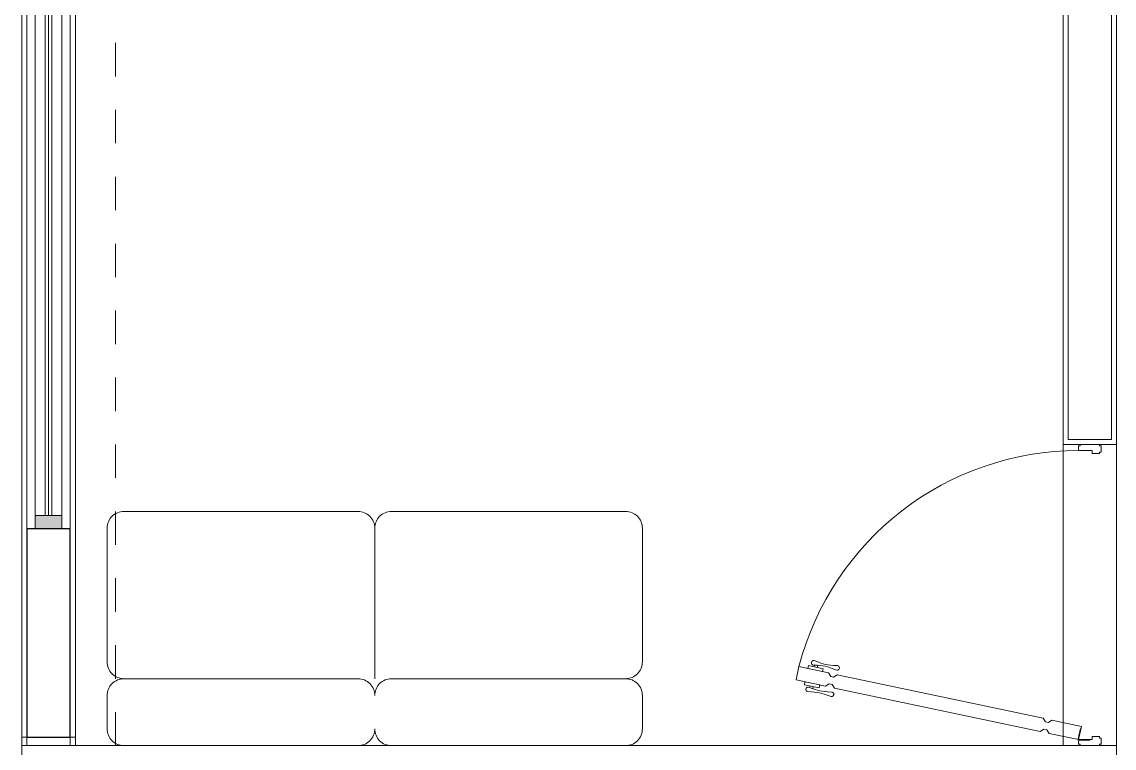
# Model space of a CAD drawing. Header units: metres. Extents: x 349703 to 349913, y 9282546 to 9282694.
# Drawn here: x 349749.092 to 349752.357, y 9282616.828 to 9282618.998 of the extents above; entities that cross this region are included whole.
import ezdxf

# ---------------------------------------------------------------- set-up
doc = ezdxf.new("R2010")
doc.units = ezdxf.units.M
doc.header["$LTSCALE"] = 0.25
doc.linetypes.add('01 nivel$0$HIDDEN2', pattern=[0.1875, 0.125, -0.0625])
doc.layers.add('0_VANOS', color=30, linetype='Continuous', lineweight=9)
doc.layers.add('ARQ-FONDO', color=253, linetype='CONTINUOUS', lineweight=9)

# ---------------------------------------------------------------- blocks, each defined once
blk = doc.blocks.new('A$C3D6C68F4')
at = {"layer": 'ARQ-FONDO'}
for p, q in [((0.7879, 0.9839), (0.7977, 0.9859)), ((0.7983, 0.935), (0.7879, 0.9839)), ((0.7977, 0.9859), (0.8081, 0.937)), ((0.7383, 0.9529), (0.7327, 0.9517)), ((0.7439, 0.9745), (0.7341, 0.9724)), ((0.7341, 0.9724), (0.7446, 0.9235)), ((0.7543, 0.9256), (0.7439, 0.9745)), ((0.8019, 0.9664), (0.8075, 0.9676)), ((0.804, 0.9566), (0.8109, 0.9581)), ((0.7404, 0.9431), (0.7335, 0.9416)), ((0.7446, 0.9235), (0.7543, 0.9256)), ((0.8081, 0.937), (0.7983, 0.935))]:
    blk.add_line(p, q, dxfattribs=at)
for points in [[(0.9593, 0.1728), (0.9475, 0.1806), (0.9454, 0.1903), (0.9531, 0.2022), (0.8086, 0.886), (0.7968, 0.8938), (0.7947, 0.9035), (0.8024, 0.9154), (0.7817, 1.0132), (0.7377, 1.0039), (0.7584, 0.9061), (0.7702, 0.8984), (0.7723, 0.8886), (0.7646, 0.8767), (0.9091, 0.1929), (0.9209, 0.1852), (0.923, 0.1754), (0.9153, 0.1635), (0.936, 0.0657), (0.98, 0.075)], [(0.005, 0), (0.025, 0), (0.025, 0.005), (0.03, 0.005), (0.03, 0.03), (0.02, 0.03), (0.02, 0.075), (0.005, 0.075), (0.005, 0.07), (0, 0.07), (0, 0.005), (0.005, 0.005)], [(0.995, 0), (0.975, 0), (0.975, 0.005), (0.97, 0.005), (0.97, 0.03), (0.98, 0.03), (0.98, 0.075), (0.995, 0.075), (0.995, 0.07), (1, 0.07), (1, 0.005), (0.995, 0.005)]]:
    blk.add_lwpolyline(points, close=True, dxfattribs=at)
for points in [[(0.7177, 0.9536), (0.7222, 0.9411), (0.7257, 0.9312), (0.7282, 0.923), (0.7301, 0.9156), (0.7314, 0.908), (0.7324, 0.8994), (0.7334, 0.8888), (0.7344, 0.8753)], [(0.7324, 0.9567), (0.7333, 0.9435), (0.7342, 0.933), (0.7352, 0.9245), (0.7366, 0.917), (0.7384, 0.9095), (0.741, 0.9012), (0.7444, 0.8912), (0.749, 0.8784)], [(0.8057, 0.9723), (0.8103, 0.9598), (0.8137, 0.9499), (0.8162, 0.9418), (0.8181, 0.9343), (0.8194, 0.9268), (0.8205, 0.9182), (0.8214, 0.9075), (0.8224, 0.894)], [(0.8204, 0.9754), (0.8214, 0.9622), (0.8222, 0.9518), (0.8232, 0.9432), (0.8246, 0.9357), (0.8264, 0.9283), (0.829, 0.92), (0.8325, 0.9099), (0.8371, 0.8972)], [(0.978, 0.0752), (0.9778, 0.0762), (0.9435, 0.069), (0.9437, 0.068), (0.978, 0.0752)], [(0.9807, 0.0731), (0.9817, 0.0731), (0.9817, 0.0381), (0.9807, 0.0381), (0.9807, 0.0731)]]:
    blk.add_lwpolyline(points, dxfattribs=at)
at = {"layer": 'ARQ-FONDO', "ltscale": 0.3}
blk.add_arc((0.98, 0.075), 0.96, 104.6187, 180, dxfattribs=at)
at = {"layer": 'ARQ-FONDO', "extrusion": (0, 0, -1)}
for centre, start_param, end_param in [((0.8131, 0.9739), 3.44991, 6.591502), ((0.725, 0.9551), 3.44991, 6.591502), ((0.7417, 0.8769), 0.308317, 3.44991), ((0.8297, 0.8956), 0.308317, 3.44991)]:
    blk.add_ellipse(centre, major_axis=(0.00652, 0.00371), ratio=1, start_param=start_param, end_param=end_param, dxfattribs=at)
blk = doc.blocks.new('5RH56')
at = {"layer": 'ARQ-FONDO', "lineweight": 0}
for p, q in [((34.0183, 25.124), (34.0183, 25.4925)), ((33.3683, 24.274), (33.4683, 24.274))]:
    blk.add_line(p, q, dxfattribs=at)
for points in [[(33.5183, 24.674), (33.5183, 25.024, 0.414214), (33.4683, 25.074, 0.414214), (33.5183, 25.124), (33.5183, 25.824, 0.414214), (33.4683, 25.874), (33.3683, 25.874, 0.414214), (33.3183, 25.824), (33.3183, 25.124, 0.414214), (33.3683, 25.074, 0.414214), (33.3183, 25.024), (33.3183, 24.674)], [(34.0183, 25.4925), (34.0183, 25.824, 0.414214), (33.9683, 25.874), (33.5683, 25.874, 0.414214), (33.5183, 25.824)], [(33.9683, 25.074, 0.414214), (34.0183, 25.124)], [(33.5183, 25.074), (33.9683, 25.074, -0.414214), (34.0183, 25.024), (34.0183, 24.674, -0.414214)], [(33.3683, 24.274, -0.414214), (33.3183, 24.324), (33.3183, 24.674)], [(33.5183, 24.674), (33.5183, 24.324, -0.414214), (33.4683, 24.274)], [(34.0183, 24.674), (34.0183, 24.324, -0.414214), (33.9683, 24.274), (33.5683, 24.274, -0.414214), (33.5183, 24.324)]]:
    blk.add_lwpolyline(points, format="xyb", dxfattribs=at)
blk = doc.blocks.new('GRG')
at = {"layer": 'ARQ-FONDO'}
blk.add_lwpolyline([(347332.5464, 9281726.2274), (347332.5214, 9281726.2274), (347332.5214, 9281726.0674), (347332.5464, 9281726.0674)], close=True, dxfattribs=at)
blk = doc.blocks.new('*U885')
at = {"linetype": 'Continuous', "lineweight": 0, "true_color": 0xbebebe}
for points in [[(3037.2524, 1360.5431), (3037.2124, 1360.5431), (3037.2124, 1360.4631), (3037.2524, 1360.4631)], [(3040.1974, 1360.5431), (3040.1574, 1360.5431), (3040.1574, 1360.4631), (3040.1974, 1360.4631)]]:
    blk.add_hatch(color=9, dxfattribs=at).paths.add_polyline_path(points)
at = {"true_color": 0xffffff}
h = blk.add_hatch(color=7, dxfattribs=at)
h.dxf.hatch_style = 1
h.paths.add_polyline_path([(3040.1574, 1360.4631), (3040.1574, 1360.5431), (3039.3241, 1360.5431), (3039.3241, 1360.4631)])
at = {"layer": '0_VANOS', "linetype": 'Continuous'}
for p, q in [((3037.2524, 1360.5131), (3040.1574, 1360.5131)), ((3037.2524, 1360.5031), (3040.1574, 1360.5031)), ((3037.2524, 1360.4931), (3040.1574, 1360.4931))]:
    blk.add_line(p, q, dxfattribs=at)
for points in [[(3037.2124, 1360.5431), (3037.2124, 1360.4631), (3037.2524, 1360.4631), (3037.2524, 1360.5431)], [(3037.2524, 1360.5431), (3040.1574, 1360.5431), (3040.1574, 1360.4631), (3037.2524, 1360.4631)], [(3040.1574, 1360.5431), (3040.1574, 1360.4631), (3040.1974, 1360.4631), (3040.1974, 1360.5431)]]:
    blk.add_lwpolyline(points, close=True, dxfattribs=at)
blk = doc.blocks.new('administracion')
at = {"layer": 'ARQ-FONDO', "lineweight": -2}
for p, q in [((350145.7908, 9282383.2393), (350145.7908, 9282392.3693)), ((350145.9508, 9282387.5193), (350145.9508, 9282391.8393)), ((350145.8058, 9282387.5193), (350145.8058, 9282391.1518)), ((350145.9358, 9282387.5193), (350145.9358, 9282391.1518))]:
    blk.add_line(p, q, dxfattribs=at)
at = {"layer": 'ARQ-FONDO', "linetype": '01 nivel$0$HIDDEN2', "lineweight": 5}
blk.add_line((350146.0708, 9282387.5193), (350146.0708, 9282391.8393), dxfattribs=at)
at = {"layer": 'ARQ-FONDO', "lineweight": -2}
for points in [[(350145.7908, 9282392.3693), (350149.0639, 9282392.3693), (350149.0639, 9282388.4193), (350148.9039, 9282388.4193), (350148.9039, 9282392.2093), (350146.3208, 9282392.2093)], [(350146.3458, 9282392.2243), (350148.9189, 9282392.2243), (350148.9189, 9282388.4343), (350149.0489, 9282388.4343), (350149.0489, 9282392.3543), (350146.3458, 9282392.3543)], [(350145.9508, 9282387.5193), (350149.0639, 9282387.5193), (350149.0639, 9282387.3293), (350146.0708, 9282387.3293), (350146.0708, 9282386.9893), (350145.9508, 9282386.9893)]]:
    blk.add_lwpolyline(points, dxfattribs=at)
at = {"layer": 'ARQ-FONDO', "lineweight": 5}
blk.add_lwpolyline([(350149.0639, 9282388.4193), (350149.0639, 9282387.5193), (350148.9039, 9282387.5193), (350148.9039, 9282388.4193)], close=True, dxfattribs=at)
at = {"layer": 'ARQ-FONDO', "lineweight": 30}
blk.add_lwpolyline([(350145.8058, 9282388.1668), (350145.8058, 9282387.5443), (350145.9358, 9282387.5443), (350145.9358, 9282388.1668), (350145.8058, 9282388.1668)], dxfattribs=at)
at = {"layer": 'ARQ-FONDO'}
for name, p, rotation in [('*U885', (351506.374, 9279350.9544), 90), ('5RH56', (350171.9199, 9282354.201), 89.99999999999999)]:
    blk.add_blockref(name, p, dxfattribs=dict(at, rotation=rotation))
at = {"layer": 'ARQ-FONDO', "xscale": -0.9000000000000047, "yscale": 0.9000000000000047, "zscale": 0.9000000000000047, "rotation": 90}
blk.add_blockref('A$C3D6C68F4', (350149.0176, 9282388.4193), dxfattribs=at)
at = {"layer": 'ARQ-FONDO', "xscale": -1, "rotation": 270}
blk.add_blockref('GRG', (-8931580.2766, 8935054.9979), dxfattribs=at)

msp = doc.modelspace()

# ---------------------------------------------------------------- block references
at = {"layer": 'ARQ-FONDO'}
msp.add_blockref('administracion', (-396.6992, 229.3161), dxfattribs=at)

doc.saveas('drawing.dxf')
